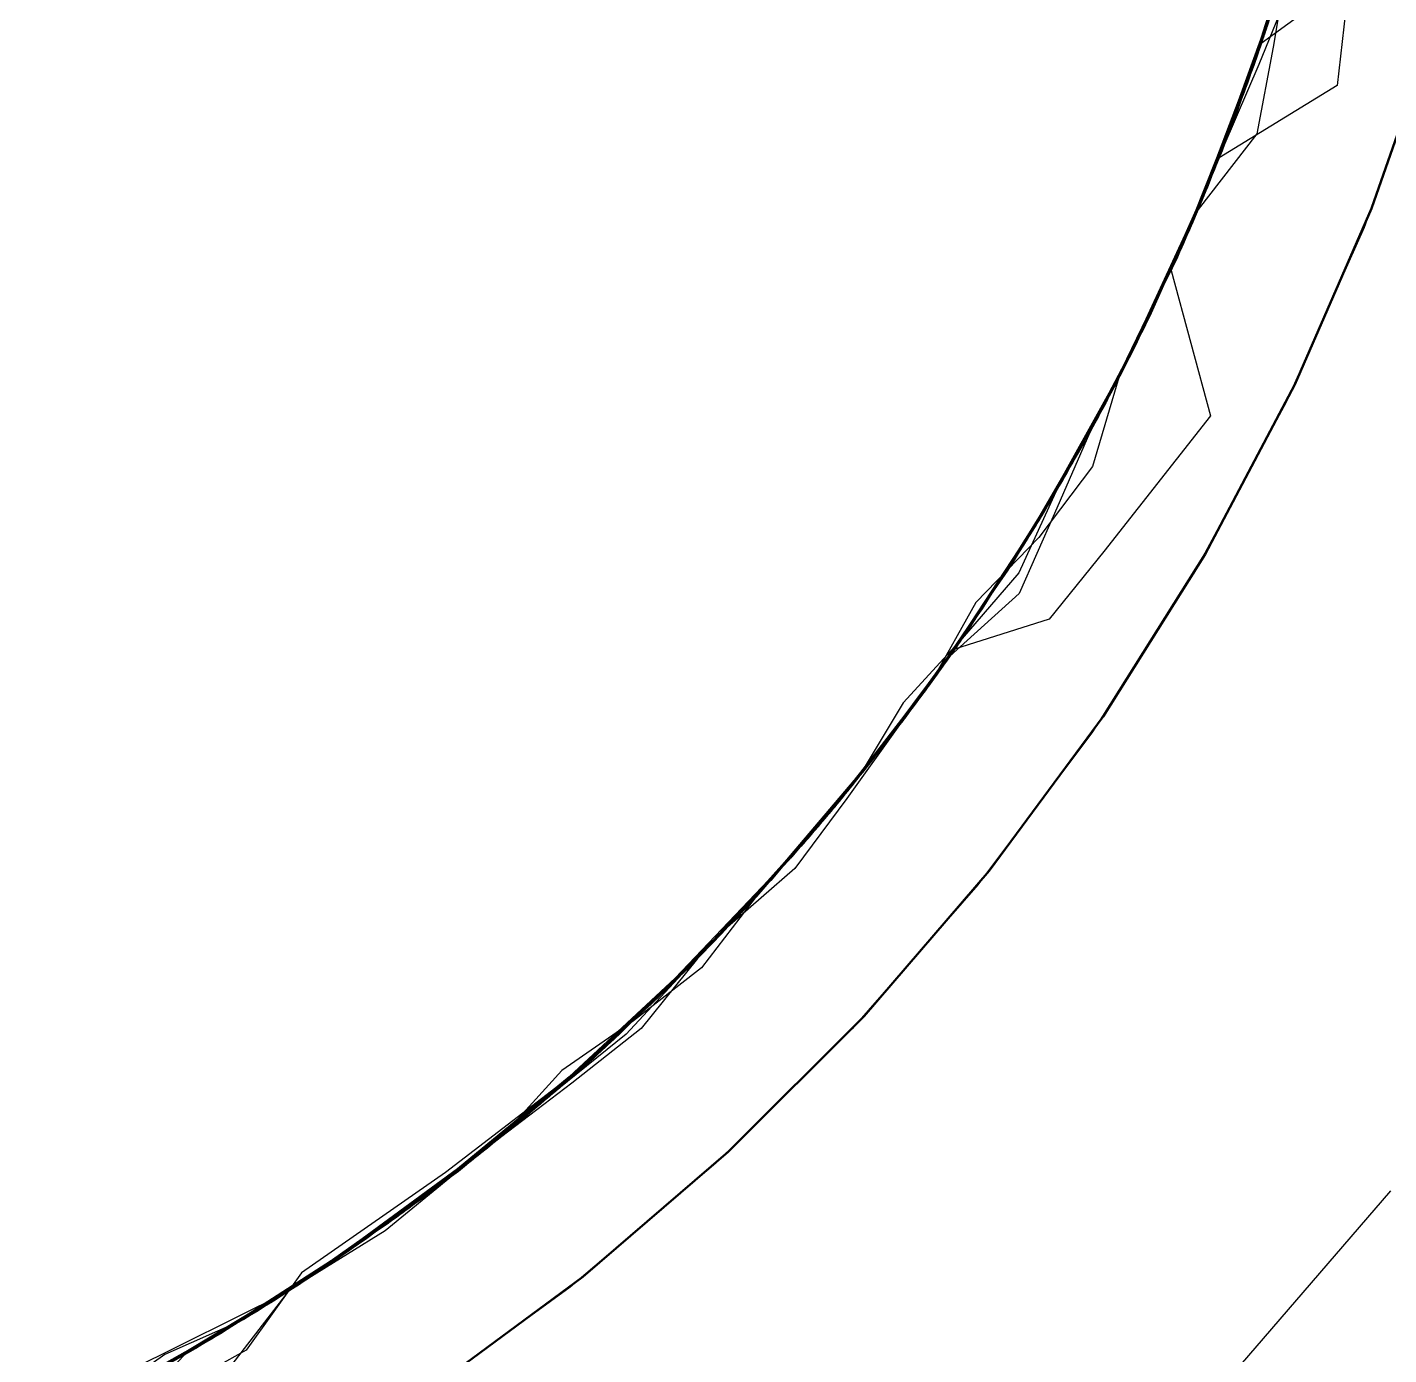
# Model space of a CAD drawing. Header units: millimetres. Extents: x 0 to 420, y 0 to 297.
# Drawn here: x 196.128 to 198.25, y 263.751 to 265.821 of the extents above; entities that cross this region are included whole.
import ezdxf

# ---------------------------------------------------------------- set-up
doc = ezdxf.new("R2010")
doc.units = ezdxf.units.MM
doc.linetypes.add('DASHED', pattern=[1.524, 1.27, -0.254])
doc.layers.add('HIDDEN', color=8, linetype='DASHED', lineweight=25)
doc.layers.add('VISIBLE', color=7, linetype='CONTINUOUS', lineweight=50)

msp = doc.modelspace()

# ---------------------------------------------------------------- linework, layer by layer
at = {"layer": 'HIDDEN'}
for points in [[(198.13076, 266.06713), (198.05229, 265.80346)], [(198.13079, 266.06196), (198.05252, 265.79917)], [(198.13084, 266.06196), (198.05262, 265.79929)], [(198.13101, 266.06281), (198.05312, 265.80089)], [(198.13089, 266.06235), (198.05314, 265.80094)], [(198.13136, 266.06472), (198.05338, 265.80214)], [(198.13153, 266.06482), (198.05347, 265.80196)], [(198.13218, 266.06736), (198.05456, 265.80517)], [(198.13215, 266.06703), (198.0546, 265.80516)], [(198.1322, 266.06738), (198.05476, 265.80572)], [(198.13211, 266.06713), (198.05482, 265.80593)], [(198.13256, 266.0688), (198.05492, 265.80621)], [(198.13322, 266.07174), (198.05553, 265.80826)], [(198.13366, 266.07315), (198.05645, 265.81078)], [(198.13359, 266.07388), (198.05696, 265.81239)], [(198.13447, 266.07635), (198.05765, 265.8144)], [(198.13525, 266.07992), (198.05821, 265.81636)], [(198.1348, 266.07869), (198.05875, 265.81775)], [(198.13546, 266.08022), (198.05901, 265.81844)], [(198.12515, 266.04103), (198.04538, 265.77826)], [(198.12533, 266.0411), (198.04553, 265.7786)], [(198.12544, 266.04153), (198.04572, 265.7792)], [(198.12549, 266.04172), (198.04598, 265.77999)], [(198.12559, 266.04213), (198.04612, 265.78029)], [(198.1259, 266.04327), (198.04636, 265.78103)], [(198.12699, 266.04742), (198.04789, 265.7855)], [(198.12727, 266.04887), (198.04803, 265.78601)], [(198.12737, 266.04884), (198.04805, 265.78601)], [(198.12749, 266.04892), (198.04819, 265.78617)], [(198.12737, 266.04887), (198.04819, 265.78638)], [(198.12749, 266.04875), (198.04826, 265.78626)], [(198.1281, 266.0529), (198.04873, 265.78821)], [(198.12821, 266.05181), (198.04926, 265.78953)], [(198.12838, 266.05257), (198.04966, 265.79056)], [(198.12863, 266.05437), (198.04999, 265.7921)], [(198.12908, 266.05541), (198.05034, 265.79269)], [(198.12902, 266.05622), (198.05053, 265.79382)], [(198.12906, 266.05531), (198.05069, 265.79372)], [(198.12964, 266.05754), (198.05087, 265.79435)], [(198.12956, 266.05721), (198.05087, 265.79422)], [(198.12921, 266.05589), (198.05095, 265.79447)], [(198.12994, 266.05871), (198.05155, 265.79627)], [(198.12997, 266.05967), (198.0516, 265.79695)], [(198.12019, 266.02202), (198.03867, 265.75901)], [(198.12109, 266.0252), (198.03977, 265.76202)], [(198.12226, 266.02963), (198.03978, 265.76201)], [(198.1211, 266.02637), (198.03979, 265.76274)], [(198.12104, 266.02493), (198.03979, 265.76185)], [(198.12149, 266.02665), (198.04014, 265.76318)], [(198.12161, 266.0272), (198.04027, 265.76352)], [(198.12236, 266.02996), (198.04145, 265.76685)], [(198.12221, 266.02938), (198.04169, 265.76753)], [(198.12268, 266.03114), (198.04192, 265.76823)], [(198.12271, 266.03139), (198.04204, 265.76862)], [(198.12383, 266.03528), (198.04329, 265.77211)], [(198.12336, 266.03367), (198.04338, 265.77241)], [(198.12412, 266.03656), (198.04378, 265.77361)], [(198.12429, 266.0371), (198.04394, 265.77402)], [(198.12508, 266.0398), (198.04491, 265.77665)], [(198.12458, 266.03826), (198.04508, 265.77733)], [(198.11374, 265.99835), (198.02996, 265.73442)], [(198.11379, 265.99854), (198.03013, 265.73489)], [(198.11406, 266.0046), (198.03109, 265.74142)], [(198.11509, 266.00336), (198.0322, 265.74047)], [(198.11811, 266.01476), (198.03437, 265.747)], [(198.11921, 266.01859), (198.03744, 265.75583)], [(198.20029, 266.00445), (198.17, 265.73069)], [(198.10865, 265.97996), (198.02303, 265.71507)], [(198.10964, 265.98344), (198.0249, 265.71994)], [(198.11019, 265.98597), (198.04472, 265.77656)], [(198.09287, 265.92565), (198.06981, 265.79025)], [(198.08308, 265.89362), (197.99036, 265.62891)], [(198.0837, 265.89565), (197.99115, 265.63091)], [(198.18554, 265.89431), (198.05151, 265.79614)], [(198.07905, 265.88072), (197.98963, 265.62743)], [(198.07637, 265.87212), (198.01318, 265.68847)], [(198.09958, 265.89097), (198.04748, 265.76339)], [(198.07053, 265.85349), (197.97882, 265.59956)], [(198.06254, 265.82937), (197.96865, 265.57487)], [(198.06362, 265.83278), (197.96868, 265.5751)], [(198.06552, 265.83829), (197.97201, 265.58308)], [(198.06584, 265.84562), (197.97316, 265.58968)], [(198.05553, 265.80826), (197.95876, 265.5511)], [(198.05645, 265.81078), (197.9603, 265.55471)], [(198.05696, 265.81239), (197.96149, 265.55767)], [(198.05765, 265.8144), (197.96197, 265.55871)], [(198.05821, 265.81636), (197.96213, 265.55921)], [(198.05971, 265.82193), (197.9632, 265.56258)], [(198.05901, 265.81844), (197.96374, 265.56297)], [(198.05875, 265.81775), (197.96399, 265.56362)], [(198.06029, 265.82232), (197.96533, 265.56682)], [(198.06022, 265.82305), (197.96549, 265.56765)], [(198.06088, 265.82412), (197.96637, 265.56934)], [(198.06114, 265.8249), (197.96666, 265.57003)], [(198.06163, 265.82641), (197.96748, 265.57203)], [(198.04805, 265.78601), (197.94933, 265.52881)], [(198.04803, 265.78601), (197.94982, 265.52989)], [(198.04819, 265.78617), (197.94984, 265.5299)], [(198.04789, 265.7855), (197.95, 265.53029)], [(198.04819, 265.78638), (197.95001, 265.53031)], [(198.04826, 265.78626), (197.95001, 265.53017)], [(198.04873, 265.78821), (197.9502, 265.5305)], [(198.04926, 265.78953), (197.95134, 265.53365)], [(198.04966, 265.79056), (197.95201, 265.53497)], [(198.05087, 265.79435), (197.95233, 265.53592)], [(198.04999, 265.7921), (197.95242, 265.53615)], [(198.05034, 265.79269), (197.95259, 265.5364)], [(198.05053, 265.79382), (197.95319, 265.53799)], [(198.05087, 265.79422), (197.9532, 265.53783)], [(198.05069, 265.79372), (197.95351, 265.53856)], [(198.05095, 265.79447), (197.95397, 265.53966)], [(198.05155, 265.79627), (197.95421, 265.54022)], [(198.0516, 265.79695), (197.95433, 265.54071)], [(198.05151, 265.79614), (197.95436, 265.54057)], [(198.05229, 265.80346), (197.95491, 265.54611)], [(198.05252, 265.79917), (197.9553, 265.54286)], [(198.05262, 265.79929), (197.95547, 265.54316)], [(198.05312, 265.80089), (197.95628, 265.54513)], [(198.05347, 265.80196), (197.95644, 265.54558)], [(198.05338, 265.80214), (197.9565, 265.54598)], [(198.05314, 265.80094), (197.95661, 265.54592)], [(198.05456, 265.80517), (197.95814, 265.54955)], [(198.0546, 265.80516), (197.95818, 265.54962)], [(198.05492, 265.80621), (197.95837, 265.55011)], [(198.05476, 265.80572), (197.95847, 265.55035)], [(198.05482, 265.80593), (197.95855, 265.55057)], [(198.06981, 265.79025), (198.04479, 265.65521)], [(198.31264, 265.79014), (198.21189, 265.50939)], [(198.04145, 265.76685), (197.94149, 265.51048)], [(198.04192, 265.76823), (197.94214, 265.512)], [(198.04169, 265.76753), (197.94223, 265.51218)], [(198.04204, 265.76862), (197.94231, 265.51241)], [(198.04329, 265.77211), (197.94372, 265.51566)], [(198.04394, 265.77402), (197.94454, 265.51755)], [(198.04338, 265.77241), (197.94458, 265.51764)], [(198.04378, 265.77361), (197.94464, 265.51779)], [(198.04491, 265.77665), (197.94572, 265.52023)], [(198.04538, 265.77826), (197.94655, 265.52223)], [(198.04553, 265.7786), (197.94671, 265.52259)], [(198.04508, 265.77733), (197.9468, 265.52281)], [(198.04572, 265.7792), (197.94722, 265.52379)], [(198.04612, 265.78029), (197.94753, 265.52437)], [(198.04598, 265.77999), (197.94758, 265.52466)], [(198.04636, 265.78103), (197.94786, 265.52528)], [(198.04472, 265.77656), (197.96715, 265.57136)], [(198.03437, 265.747), (197.93082, 265.48614)], [(198.03744, 265.75583), (197.93669, 265.49986)], [(198.03978, 265.76201), (197.93765, 265.50152)], [(198.03867, 265.75901), (197.93808, 265.50266)], [(198.03977, 265.76202), (197.93933, 265.50549)], [(198.03979, 265.76185), (197.93939, 265.50531)], [(198.03979, 265.76274), (197.93944, 265.50594)], [(198.04014, 265.76318), (197.93959, 265.5063)], [(198.04027, 265.76352), (197.93977, 265.50655)], [(198.04748, 265.76339), (197.99332, 265.63646)], [(198.02996, 265.73442), (197.92704, 265.4776)], [(198.03013, 265.73489), (197.92747, 265.47857)], [(198.03109, 265.74142), (197.92923, 265.48516)], [(198.0322, 265.74047), (197.93009, 265.48411)], [(198.17, 265.73069), (197.98611, 265.618)], [(198.02303, 265.71507), (197.91787, 265.45702)], [(198.0249, 265.71994), (197.92077, 265.46309)], [(198.01318, 265.68847), (197.94056, 265.50832)], [(198.04479, 265.65521), (197.95298, 265.53708)], [(197.99036, 265.62891), (197.87812, 265.37187)], [(197.99115, 265.63091), (197.87906, 265.37382)], [(197.98963, 265.62743), (197.88224, 265.38109)], [(197.98611, 265.618), (197.9327, 265.49024)], [(197.99332, 265.63646), (197.9408, 265.50891)], [(197.97882, 265.59956), (197.86908, 265.35294)], [(197.96868, 265.5751), (197.85518, 265.32511)], [(197.96865, 265.57487), (197.85662, 265.32804)], [(197.97201, 265.58308), (197.86034, 265.33548)], [(197.97316, 265.58968), (197.86248, 265.34155)], [(197.9603, 265.55471), (197.84575, 265.30634)], [(197.96213, 265.55921), (197.84758, 265.30994)], [(197.96149, 265.55767), (197.8476, 265.31036)], [(197.96197, 265.55871), (197.84796, 265.31071)], [(197.9632, 265.56258), (197.84797, 265.31118)], [(197.96374, 265.56297), (197.8502, 265.31516)], [(197.96399, 265.56362), (197.85097, 265.31681)], [(197.96549, 265.56765), (197.85253, 265.31991)], [(197.96637, 265.56934), (197.85365, 265.32204)], [(197.96666, 265.57003), (197.854, 265.32274)], [(197.96748, 265.57203), (197.85519, 265.32512)], [(197.96715, 265.57136), (197.87772, 265.37107)], [(197.96533, 265.56682), (197.91098, 265.44187)], [(197.9502, 265.5305), (197.83312, 265.28114)], [(197.95233, 265.53592), (197.83455, 265.2845)], [(197.95134, 265.53365), (197.83496, 265.28553)], [(197.95201, 265.53497), (197.83597, 265.28714)], [(197.95259, 265.5364), (197.83635, 265.28788)], [(197.95242, 265.53615), (197.83639, 265.28798)], [(197.95298, 265.53708), (197.83651, 265.28801)], [(197.9532, 265.53783), (197.83711, 265.28939)], [(197.95319, 265.53799), (197.83756, 265.29025)], [(197.95351, 265.53856), (197.83806, 265.29123)], [(197.95421, 265.54022), (197.8384, 265.2919)], [(197.95433, 265.54071), (197.83868, 265.29246)], [(197.95397, 265.53966), (197.83879, 265.29266)], [(197.95436, 265.54057), (197.83883, 265.29275)], [(197.95491, 265.54611), (197.83918, 265.29658)], [(197.9553, 265.54286), (197.83972, 265.29452)], [(197.95547, 265.54316), (197.83992, 265.29488)], [(197.95644, 265.54558), (197.84097, 265.29699)], [(197.95628, 265.54513), (197.84097, 265.29693)], [(197.9565, 265.54598), (197.8413, 265.29769)], [(197.95661, 265.54592), (197.84187, 265.29869)], [(197.95818, 265.54962), (197.84341, 265.30173)], [(197.95876, 265.5511), (197.84344, 265.30177)], [(197.95837, 265.55011), (197.84344, 265.30182)], [(197.95814, 265.54955), (197.84345, 265.3018)], [(197.95855, 265.55057), (197.84364, 265.30223)], [(197.95847, 265.55035), (197.84375, 265.3024)], [(197.94149, 265.51048), (197.82279, 265.26172)], [(197.94214, 265.512), (197.82395, 265.26395)], [(197.94231, 265.51241), (197.82403, 265.26407)], [(197.94223, 265.51218), (197.82437, 265.26475)], [(197.94372, 265.51566), (197.82565, 265.26726)], [(197.94454, 265.51755), (197.82662, 265.26902)], [(197.94464, 265.51779), (197.82731, 265.27041)], [(197.94458, 265.51764), (197.82747, 265.27071)], [(197.94572, 265.52023), (197.82805, 265.27186)], [(197.94655, 265.52223), (197.82884, 265.27339)], [(197.94671, 265.52259), (197.82941, 265.27442)], [(197.94722, 265.52379), (197.82964, 265.27508)], [(197.94753, 265.52437), (197.8302, 265.27576)], [(197.9468, 265.52281), (197.83027, 265.2761)], [(197.94758, 265.52466), (197.83082, 265.27717)], [(197.94786, 265.52528), (197.83092, 265.27736)], [(197.94933, 265.52881), (197.83172, 265.27901)], [(197.94982, 265.52989), (197.83287, 265.28117)], [(197.94984, 265.5299), (197.83295, 265.28145)], [(197.95001, 265.53017), (197.83326, 265.28183)], [(197.95001, 265.53031), (197.83333, 265.28201)], [(197.95, 265.53029), (197.83378, 265.2829)], [(198.21189, 265.50939), (198.09049, 265.23693)], [(197.9327, 265.49024), (197.81182, 265.24092)], [(197.93765, 265.50152), (197.81655, 265.24973)], [(197.93669, 265.49986), (197.81749, 265.25197)], [(197.93808, 265.50266), (197.81894, 265.25433)], [(197.93933, 265.50549), (197.8203, 265.25697)], [(197.93939, 265.50531), (197.8203, 265.25667)], [(197.93959, 265.5063), (197.82043, 265.25745)], [(197.93944, 265.50594), (197.8206, 265.25754)], [(197.93977, 265.50655), (197.82065, 265.25764)], [(197.9408, 265.50891), (197.82192, 265.2601)], [(197.94056, 265.50832), (197.85872, 265.33219)], [(197.92704, 265.4776), (197.80577, 265.22962)], [(197.92747, 265.47857), (197.80643, 265.23086)], [(197.93082, 265.48614), (197.80816, 265.23395)], [(197.92923, 265.48516), (197.80905, 265.23726)], [(197.93009, 265.48411), (197.80922, 265.23566)], [(197.91787, 265.45702), (197.79379, 265.20741)], [(197.92077, 265.46309), (197.79774, 265.21429)], [(197.91098, 265.44187), (197.97248, 265.21551)], [(197.87812, 265.37187), (197.74699, 265.12394)], [(197.87906, 265.37382), (197.74807, 265.12582)], [(197.88224, 265.38109), (197.75752, 265.14303)], [(197.87772, 265.37107), (197.77674, 265.17636)], [(197.86248, 265.34155), (197.73444, 265.1028)], [(197.86908, 265.35294), (197.74186, 265.1149)], [(197.85253, 265.31991), (197.72194, 265.08113)], [(197.85365, 265.32204), (197.72331, 265.08354)], [(197.854, 265.32274), (197.72375, 265.0843)], [(197.85518, 265.32511), (197.72381, 265.08429)], [(197.85519, 265.32512), (197.72531, 265.08692)], [(197.85662, 265.32804), (197.72712, 265.09004)], [(197.86034, 265.33548), (197.73116, 265.0968)], [(197.85872, 265.33219), (197.76787, 265.16054)], [(197.84097, 265.29699), (197.70764, 265.05747)], [(197.8413, 265.29769), (197.70843, 265.05874)], [(197.84187, 265.29869), (197.7096, 265.06067)], [(197.84344, 265.30177), (197.71024, 265.06165)], [(197.84341, 265.30173), (197.71057, 265.06232)], [(197.84364, 265.30223), (197.71072, 265.06258)], [(197.84344, 265.30182), (197.71074, 265.0626)], [(197.84375, 265.3024), (197.71084, 265.06276)], [(197.84345, 265.3018), (197.71097, 265.06294)], [(197.84575, 265.30634), (197.71345, 265.06707)], [(197.84797, 265.31118), (197.71474, 265.0693)], [(197.8476, 265.31036), (197.716, 265.07184)], [(197.84796, 265.31071), (197.71626, 265.07173)], [(197.8502, 265.31516), (197.71897, 265.07627)], [(197.85097, 265.31681), (197.72034, 265.07869)], [(197.84758, 265.30994), (197.78359, 265.1887)], [(197.8302, 265.27576), (197.6946, 265.03583)], [(197.83172, 265.27901), (197.69592, 265.03827)], [(197.83027, 265.2761), (197.6961, 265.03851)], [(197.83092, 265.27736), (197.69615, 265.03859)], [(197.83082, 265.27717), (197.69632, 265.03884)], [(197.83287, 265.28117), (197.69769, 265.04117)], [(197.83295, 265.28145), (197.69817, 265.04217)], [(197.83312, 265.28114), (197.69817, 265.04141)], [(197.83455, 265.2845), (197.69824, 265.04204)], [(197.83326, 265.28183), (197.69862, 265.04262)], [(197.83333, 265.28201), (197.69876, 265.04283)], [(197.83378, 265.2829), (197.69987, 265.04465)], [(197.83496, 265.28553), (197.70078, 265.0465)], [(197.83597, 265.28714), (197.70214, 265.0484)], [(197.83639, 265.28798), (197.7022, 265.0485)], [(197.83635, 265.28788), (197.7022, 265.04847)], [(197.83651, 265.28801), (197.70227, 265.04846)], [(197.83711, 265.28939), (197.70324, 265.0502)], [(197.83756, 265.29025), (197.70343, 265.05084)], [(197.8384, 265.2919), (197.70474, 265.05263)], [(197.83806, 265.29123), (197.70503, 265.05313)], [(197.83868, 265.29246), (197.70512, 265.05328)], [(197.83883, 265.29275), (197.70553, 265.05395)], [(197.83918, 265.29658), (197.70574, 265.05629)], [(197.83879, 265.29266), (197.70598, 265.05469)], [(197.83972, 265.29452), (197.70655, 265.05565)], [(197.83992, 265.29488), (197.70658, 265.05573)], [(197.84097, 265.29693), (197.70782, 265.05773)], [(197.8203, 265.25667), (197.6831, 265.01725)], [(197.8203, 265.25697), (197.68331, 265.01782)], [(197.82043, 265.25745), (197.68335, 265.01808)], [(197.82065, 265.25764), (197.68351, 265.01813)], [(197.82192, 265.2601), (197.68524, 265.02096)], [(197.82279, 265.26172), (197.68587, 265.02194)], [(197.82403, 265.26407), (197.68777, 265.02492)], [(197.82395, 265.26395), (197.68812, 265.02556)], [(197.82437, 265.26475), (197.68877, 265.02661)], [(197.82565, 265.26726), (197.68973, 265.02819)], [(197.82662, 265.26902), (197.69076, 265.02973)], [(197.82731, 265.27041), (197.69158, 265.03124)], [(197.82805, 265.27186), (197.69256, 265.03281)], [(197.82747, 265.27071), (197.69266, 265.03292)], [(197.82884, 265.27339), (197.6929, 265.03335)], [(197.82941, 265.27442), (197.69422, 265.03544)], [(197.8206, 265.25754), (197.69775, 265.04183)], [(197.82964, 265.27508), (197.78817, 265.13627)], [(197.80816, 265.23395), (197.66718, 264.992)], [(197.80922, 265.23566), (197.67014, 264.99645)], [(197.80905, 265.23726), (197.67117, 264.99906)], [(197.81182, 265.24092), (197.67276, 265.00105)], [(197.81655, 265.24973), (197.67726, 265.00806)], [(197.81749, 265.25197), (197.68044, 265.01343)], [(197.81894, 265.25433), (197.68183, 265.01531)], [(198.09049, 265.23693), (197.94913, 264.97428)], [(197.79774, 265.21429), (197.65636, 264.97491)], [(197.80577, 265.22962), (197.66724, 264.99224)], [(197.80643, 265.23086), (197.6677, 264.99298)], [(197.97248, 265.21551), (197.80596, 265.00389)], [(197.79379, 265.20741), (197.65162, 264.96789)], [(197.77674, 265.17636), (197.66454, 264.98789)], [(197.78359, 265.1887), (197.72896, 265.06307)], [(197.76787, 265.16054), (197.66827, 264.99386)], [(197.75752, 265.14303), (197.61618, 264.91453)], [(197.78817, 265.13627), (197.70462, 265.02596)], [(197.74699, 265.12394), (197.59768, 264.8865)], [(197.74186, 265.1149), (197.59781, 264.88665)], [(197.74807, 265.12582), (197.59892, 264.88831)], [(197.72531, 265.08692), (197.57852, 264.85868)], [(197.72712, 265.09004), (197.58087, 264.86212)], [(197.73444, 265.1028), (197.58979, 264.87498)], [(197.73116, 265.0968), (197.67339, 264.97088)], [(197.71345, 265.06707), (197.56422, 264.83828)], [(197.71474, 265.0693), (197.56437, 264.83831)], [(197.716, 265.07184), (197.56749, 264.84347)], [(197.71626, 265.07173), (197.56758, 264.84303)], [(197.71897, 265.07627), (197.57074, 264.84754)], [(197.72034, 265.07869), (197.57282, 264.85059)], [(197.72194, 265.08113), (197.57439, 264.85254)], [(197.72381, 265.08429), (197.57534, 264.85397)], [(197.72331, 265.08354), (197.57604, 264.85512)], [(197.72375, 265.0843), (197.57659, 264.85592)], [(197.69862, 265.04262), (197.54685, 264.81385)], [(197.69876, 265.04283), (197.54701, 264.81407)], [(197.69987, 265.04465), (197.54896, 264.8168)], [(197.70078, 265.0465), (197.54954, 264.81788)], [(197.7022, 265.0485), (197.54988, 264.81812)], [(197.7022, 265.04847), (197.55086, 264.81944)], [(197.70343, 265.05084), (197.5509, 264.82036)], [(197.70227, 265.04846), (197.55103, 264.81964)], [(197.70214, 265.0484), (197.55126, 264.82004)], [(197.70324, 265.0502), (197.5523, 264.82149)], [(197.70474, 265.05263), (197.55389, 264.82368)], [(197.70512, 265.05328), (197.55392, 264.82376)], [(197.70503, 265.05313), (197.55513, 264.82544)], [(197.70553, 265.05395), (197.55515, 264.82546)], [(197.70574, 265.05629), (197.55529, 264.8266)], [(197.70658, 265.05573), (197.55616, 264.82693)], [(197.70598, 265.05469), (197.55621, 264.82696)], [(197.70655, 265.05565), (197.55672, 264.82768)], [(197.70764, 265.05747), (197.55714, 264.82828)], [(197.70782, 265.05773), (197.55757, 264.82886)], [(197.70843, 265.05874), (197.55831, 264.82997)], [(197.71024, 265.06165), (197.55989, 264.83205)], [(197.71057, 265.06232), (197.56015, 264.8326)], [(197.71084, 265.06276), (197.56049, 264.83304)], [(197.7096, 265.06067), (197.5605, 264.83301)], [(197.71072, 265.06258), (197.56058, 264.83314)], [(197.71074, 265.0626), (197.56096, 264.83369)], [(197.71097, 265.06294), (197.56143, 264.83431)], [(197.72896, 265.06307), (197.674, 264.93846)], [(197.68587, 265.02194), (197.53152, 264.79265)], [(197.68777, 265.02492), (197.53419, 264.79624)], [(197.68812, 265.02556), (197.53497, 264.79745)], [(197.68877, 265.02661), (197.53617, 264.79905)], [(197.68973, 265.02819), (197.53665, 264.79969)], [(197.69076, 265.02973), (197.53765, 264.80095)], [(197.69158, 265.03124), (197.53816, 264.8019)], [(197.6929, 265.03335), (197.53953, 264.80373)], [(197.69256, 265.03281), (197.53995, 264.80432)], [(197.69266, 265.03292), (197.54083, 264.80549)], [(197.6946, 265.03583), (197.54131, 264.80597)], [(197.69422, 265.03544), (197.5419, 264.80697)], [(197.69592, 265.03827), (197.54272, 264.80814)], [(197.69824, 265.04204), (197.54425, 264.81023)], [(197.69615, 265.03859), (197.54425, 264.81023)], [(197.69632, 265.03884), (197.54478, 264.81095)], [(197.6961, 265.03851), (197.54502, 264.81131)], [(197.69769, 265.04117), (197.5451, 264.81147)], [(197.69817, 265.04141), (197.54613, 264.8125)], [(197.69817, 265.04217), (197.54624, 264.81335)], [(197.69775, 265.04183), (197.57435, 264.85444)], [(197.70462, 265.02596), (197.60629, 264.92429)], [(197.67276, 265.00105), (197.51634, 264.77207)], [(197.67726, 265.00806), (197.52068, 264.77781)], [(197.68044, 265.01343), (197.52621, 264.78545)], [(197.68183, 265.01531), (197.52744, 264.78689)], [(197.6831, 265.01725), (197.52846, 264.78837)], [(197.68351, 265.01813), (197.52909, 264.78929)], [(197.68331, 265.01782), (197.52912, 264.78935)], [(197.68335, 265.01808), (197.52926, 264.78965)], [(197.68524, 265.02096), (197.53175, 264.79297)], [(197.80596, 265.00389), (197.72095, 264.89843)], [(197.66718, 264.992), (197.50883, 264.76167)], [(197.66724, 264.99224), (197.51148, 264.76547)], [(197.6677, 264.99298), (197.51202, 264.76612)], [(197.67014, 264.99645), (197.5135, 264.76782)], [(197.67117, 264.99906), (197.51631, 264.77183)], [(197.66454, 264.98789), (197.54148, 264.80629)], [(197.66827, 264.99386), (197.56019, 264.83256)], [(197.65162, 264.96789), (197.49249, 264.74009)], [(197.65636, 264.97491), (197.49734, 264.74633)], [(197.67339, 264.97088), (197.58517, 264.86827)], [(197.94913, 264.97428), (197.78858, 264.72289)], [(197.674, 264.93846), (197.56589, 264.84053)], [(197.60629, 264.92429), (197.53869, 264.80297)], [(197.61618, 264.91453), (197.45898, 264.69681)], [(197.72095, 264.89843), (197.5735, 264.8515)], [(197.58979, 264.87498), (197.429, 264.65845)], [(197.59768, 264.8865), (197.43105, 264.66089)], [(197.59892, 264.88831), (197.43243, 264.66261)], [(197.59781, 264.88665), (197.4377, 264.66934)], [(197.5735, 264.8515), (197.40953, 264.63418)], [(197.57439, 264.85254), (197.41063, 264.63532)], [(197.57534, 264.85397), (197.41065, 264.6354)], [(197.57604, 264.85512), (197.41268, 264.63804)], [(197.57659, 264.85592), (197.41326, 264.63876)], [(197.57852, 264.85868), (197.41554, 264.64158)], [(197.58087, 264.86212), (197.41867, 264.64546)], [(197.57435, 264.85444), (197.43948, 264.67431)], [(197.58517, 264.86827), (197.4932, 264.76798)], [(197.56015, 264.8326), (197.39307, 264.61414)], [(197.55989, 264.83205), (197.39323, 264.61419)], [(197.56049, 264.83304), (197.3936, 264.61475)], [(197.56058, 264.83314), (197.39407, 264.61528)], [(197.56096, 264.83369), (197.39487, 264.61627)], [(197.5605, 264.83301), (197.39529, 264.61676)], [(197.56143, 264.83431), (197.39565, 264.61719)], [(197.56437, 264.83831), (197.39779, 264.61947)], [(197.56422, 264.83828), (197.39903, 264.62131)], [(197.56758, 264.84303), (197.40271, 264.6258)], [(197.56749, 264.84347), (197.40289, 264.6265)], [(197.57074, 264.84754), (197.40627, 264.63016)], [(197.57282, 264.85059), (197.40921, 264.63376)], [(197.56019, 264.83256), (197.44392, 264.6771)], [(197.56589, 264.84053), (197.48509, 264.73015)], [(197.54425, 264.81023), (197.37355, 264.59055)], [(197.54425, 264.81023), (197.37552, 264.59329)], [(197.5451, 264.81147), (197.37597, 264.5935)], [(197.54478, 264.81095), (197.37702, 264.59472)], [(197.54502, 264.81131), (197.37784, 264.59572)], [(197.54613, 264.8125), (197.37786, 264.59554)], [(197.54624, 264.81335), (197.37804, 264.59625)], [(197.54685, 264.81385), (197.37865, 264.59672)], [(197.54701, 264.81407), (197.37892, 264.59702)], [(197.54988, 264.81812), (197.38036, 264.59877)], [(197.5509, 264.82036), (197.38114, 264.6008)], [(197.54896, 264.8168), (197.38186, 264.60053)], [(197.54954, 264.81788), (197.38211, 264.60096)], [(197.55086, 264.81944), (197.38312, 264.60205)], [(197.55103, 264.81964), (197.38363, 264.60269)], [(197.55126, 264.82004), (197.38416, 264.6033)], [(197.5523, 264.82149), (197.3851, 264.60444)], [(197.55392, 264.82376), (197.38599, 264.60551)], [(197.55389, 264.82368), (197.38664, 264.60629)], [(197.55515, 264.82546), (197.38846, 264.60849)], [(197.55529, 264.8266), (197.38862, 264.60873)], [(197.55513, 264.82544), (197.38881, 264.60892)], [(197.55616, 264.82693), (197.38942, 264.60967)], [(197.55714, 264.82828), (197.39022, 264.61061)], [(197.55621, 264.82696), (197.39027, 264.61067)], [(197.55672, 264.82768), (197.39084, 264.61137)], [(197.55757, 264.82886), (197.39103, 264.61159)], [(197.55831, 264.82997), (197.39123, 264.61197)], [(197.52846, 264.78837), (197.35717, 264.57128)], [(197.52909, 264.78929), (197.35818, 264.57236)], [(197.52912, 264.78935), (197.35856, 264.57282)], [(197.52926, 264.78965), (197.35921, 264.57361)], [(197.53152, 264.79265), (197.36062, 264.57525)], [(197.53175, 264.79297), (197.36238, 264.57735)], [(197.53419, 264.79624), (197.36407, 264.57926)], [(197.53497, 264.79745), (197.36451, 264.58001)], [(197.53665, 264.79969), (197.36719, 264.58297)], [(197.53869, 264.80297), (197.36723, 264.58344)], [(197.53617, 264.79905), (197.36741, 264.58328)], [(197.53816, 264.8019), (197.36798, 264.58405)], [(197.53765, 264.80095), (197.36804, 264.58389)], [(197.53953, 264.80373), (197.36966, 264.58597)], [(197.53995, 264.80432), (197.37102, 264.58758)], [(197.54131, 264.80597), (197.37106, 264.58753)], [(197.54083, 264.80549), (197.37237, 264.5892)], [(197.54272, 264.80814), (197.37304, 264.58997)], [(197.5419, 264.80697), (197.37328, 264.59028)], [(197.54148, 264.80629), (197.40798, 264.63217)], [(197.5135, 264.76782), (197.34006, 264.55104)], [(197.51634, 264.77207), (197.34356, 264.5554)], [(197.51631, 264.77183), (197.34527, 264.55677)], [(197.52068, 264.77781), (197.34777, 264.56018)], [(197.52621, 264.78545), (197.35555, 264.56923)], [(197.52744, 264.78689), (197.35652, 264.57029)], [(197.4932, 264.76798), (197.42315, 264.65102)], [(197.49734, 264.74633), (197.3215, 264.52988)], [(197.50883, 264.76167), (197.33413, 264.54423)], [(197.51148, 264.76547), (197.33763, 264.54862)], [(197.51202, 264.76612), (197.34021, 264.55138)], [(197.49249, 264.74009), (197.31782, 264.52568)], [(197.48509, 264.73015), (197.40562, 264.61882)], [(197.78858, 264.72289), (197.60976, 264.48416)], [(197.45898, 264.69681), (197.28672, 264.49096)], [(197.43105, 264.66089), (197.24803, 264.44836)], [(197.43243, 264.66261), (197.24954, 264.44999)], [(197.4377, 264.66934), (197.26236, 264.46409)], [(197.43948, 264.67431), (197.29381, 264.50221)], [(197.44392, 264.6771), (197.31977, 264.52788)], [(197.41554, 264.64158), (197.23722, 264.43676)], [(197.41867, 264.64546), (197.24136, 264.44117)], [(197.42315, 264.65102), (197.24589, 264.44606)], [(197.429, 264.65845), (197.25278, 264.45379)], [(197.39779, 264.61947), (197.21599, 264.4139)], [(197.39903, 264.62131), (197.21845, 264.41688)], [(197.40271, 264.6258), (197.22253, 264.42117)], [(197.40289, 264.6265), (197.22311, 264.42211)], [(197.40627, 264.63016), (197.2264, 264.42524)], [(197.40953, 264.63418), (197.23021, 264.42931)], [(197.40921, 264.63376), (197.23037, 264.42938)], [(197.41065, 264.6354), (197.23068, 264.4297)], [(197.41063, 264.63532), (197.23152, 264.43057)], [(197.41268, 264.63804), (197.23397, 264.43331)], [(197.41326, 264.63876), (197.23458, 264.43395)], [(197.40798, 264.63217), (197.26448, 264.46612)], [(197.40562, 264.61882), (197.32441, 264.50938)], [(197.38036, 264.59877), (197.19474, 264.39215)], [(197.37865, 264.59672), (197.19486, 264.39234)], [(197.38114, 264.6008), (197.19533, 264.3939)], [(197.37892, 264.59702), (197.19547, 264.39291)], [(197.38211, 264.60096), (197.19944, 264.39702)], [(197.38186, 264.60053), (197.19944, 264.39701)], [(197.38312, 264.60205), (197.19992, 264.39751)], [(197.38363, 264.60269), (197.20099, 264.39868)], [(197.38416, 264.6033), (197.20155, 264.39921)], [(197.38599, 264.60551), (197.20233, 264.40001)], [(197.3851, 264.60444), (197.2025, 264.40019)], [(197.38664, 264.60629), (197.2039, 264.40164)], [(197.38846, 264.60849), (197.20636, 264.40421)], [(197.38862, 264.60873), (197.20657, 264.40386)], [(197.38881, 264.60892), (197.20701, 264.40489)], [(197.38942, 264.60967), (197.20722, 264.4051)], [(197.39022, 264.61061), (197.20774, 264.40561)], [(197.39123, 264.61197), (197.20826, 264.40634)], [(197.39027, 264.61067), (197.20903, 264.40699)], [(197.39103, 264.61159), (197.2091, 264.40706)], [(197.39084, 264.61137), (197.20971, 264.4077)], [(197.39307, 264.61414), (197.21031, 264.40837)], [(197.3936, 264.61475), (197.21114, 264.40922)], [(197.39323, 264.61419), (197.21117, 264.4092)], [(197.39407, 264.61528), (197.21214, 264.41022)], [(197.39487, 264.61627), (197.21332, 264.41148)], [(197.39565, 264.61719), (197.21454, 264.41276)], [(197.39529, 264.61676), (197.21482, 264.41305)], [(197.36238, 264.57735), (197.17663, 264.37366)], [(197.36451, 264.58001), (197.17787, 264.37501)], [(197.36407, 264.57926), (197.17828, 264.37519)], [(197.36723, 264.58344), (197.1799, 264.37712)], [(197.36798, 264.58405), (197.18211, 264.37918)], [(197.36719, 264.58297), (197.18222, 264.37917)], [(197.36804, 264.58389), (197.18279, 264.37974)], [(197.36741, 264.58328), (197.18339, 264.38046)], [(197.36966, 264.58597), (197.18428, 264.38137)], [(197.37106, 264.58753), (197.18471, 264.38185)], [(197.37102, 264.58758), (197.18662, 264.38374)], [(197.37355, 264.59055), (197.18719, 264.38432)], [(197.37304, 264.58997), (197.18787, 264.38502)], [(197.37237, 264.5892), (197.18818, 264.38541)], [(197.37328, 264.59028), (197.18936, 264.38661)], [(197.37552, 264.59329), (197.19067, 264.38886)], [(197.37597, 264.5935), (197.19128, 264.38857)], [(197.37702, 264.59472), (197.19391, 264.39129)], [(197.37786, 264.59554), (197.19427, 264.39161)], [(197.37804, 264.59625), (197.19452, 264.3921)], [(197.37784, 264.59572), (197.19548, 264.39291)], [(197.34527, 264.55677), (197.15891, 264.35498)], [(197.34777, 264.56018), (197.15954, 264.35629)], [(197.35555, 264.56923), (197.16928, 264.36593)], [(197.35652, 264.57029), (197.16994, 264.3667)], [(197.35717, 264.57128), (197.17015, 264.36723)], [(197.35818, 264.57236), (197.17171, 264.36855)], [(197.35856, 264.57282), (197.17263, 264.36949)], [(197.35921, 264.57361), (197.17408, 264.37098)], [(197.36062, 264.57525), (197.17415, 264.37103)], [(197.34356, 264.5554), (197.2514, 264.4521)], [(197.33413, 264.54423), (197.14415, 264.34081)], [(197.33763, 264.54862), (197.14705, 264.34401)], [(197.34006, 264.55104), (197.15071, 264.3474)], [(197.34021, 264.55138), (197.15313, 264.34984)], [(197.31782, 264.52568), (197.12944, 264.32632)], [(197.3215, 264.52988), (197.12982, 264.32686)], [(197.31977, 264.52788), (197.18808, 264.38529)], [(197.28672, 264.49096), (197.10029, 264.29805)], [(197.29381, 264.50221), (197.13799, 264.33887)], [(197.32441, 264.50938), (197.21957, 264.41801)], [(197.60976, 264.48416), (197.41363, 264.25942)], [(197.24803, 264.44836), (197.04963, 264.2501)], [(197.24954, 264.44999), (197.05127, 264.25163)], [(197.25278, 264.45379), (197.06217, 264.26219)], [(197.26448, 264.46612), (197.11145, 264.3087)], [(197.2514, 264.4521), (197.15562, 264.3524)], [(197.26236, 264.46409), (197.17908, 264.35486)], [(197.23068, 264.4297), (197.03643, 264.23788)], [(197.23021, 264.42931), (197.03644, 264.23793)], [(197.23037, 264.42938), (197.03722, 264.23853)], [(197.23152, 264.43057), (197.038, 264.23935)], [(197.23397, 264.43331), (197.0398, 264.24111)], [(197.23458, 264.43395), (197.04145, 264.24254)], [(197.23722, 264.43676), (197.04447, 264.24533)], [(197.24136, 264.44117), (197.04986, 264.25028)], [(197.24589, 264.44606), (197.05421, 264.25435)], [(197.20826, 264.40634), (197.01054, 264.21448)], [(197.20774, 264.40561), (197.01061, 264.21439)], [(197.2091, 264.40706), (197.01276, 264.21637)], [(197.21031, 264.40837), (197.01291, 264.21651)], [(197.20903, 264.40699), (197.01326, 264.21682)], [(197.21114, 264.40922), (197.01419, 264.21767)], [(197.20971, 264.4077), (197.01427, 264.21774)], [(197.21117, 264.4092), (197.0147, 264.21813)], [(197.21214, 264.41022), (197.01582, 264.21911)], [(197.21332, 264.41148), (197.01722, 264.22039)], [(197.21454, 264.41276), (197.01907, 264.22208)], [(197.21599, 264.4139), (197.02004, 264.22262)], [(197.21482, 264.41305), (197.02004, 264.22296)], [(197.21845, 264.41688), (197.02293, 264.22561)], [(197.21957, 264.41801), (197.02451, 264.22704)], [(197.22253, 264.42117), (197.02798, 264.23019)], [(197.22311, 264.42211), (197.02911, 264.23138)], [(197.2264, 264.42524), (197.03204, 264.23387)], [(197.18719, 264.38432), (196.98631, 264.19268)], [(197.18787, 264.38502), (196.98829, 264.19442)], [(197.18818, 264.38541), (196.98938, 264.19546)], [(197.19067, 264.38886), (196.99099, 264.19822)], [(197.18936, 264.38661), (196.99128, 264.19714)], [(197.19128, 264.38857), (196.99209, 264.19782)], [(197.19474, 264.39215), (196.99418, 264.1997)], [(197.19533, 264.3939), (196.99471, 264.20113)], [(197.19427, 264.39161), (196.99635, 264.2017)], [(197.19391, 264.39129), (196.99643, 264.20175)], [(197.19486, 264.39234), (196.99652, 264.20188)], [(197.19452, 264.3921), (196.99678, 264.20208)], [(197.19547, 264.39291), (196.99778, 264.20293)], [(197.19548, 264.39291), (196.99881, 264.20385)], [(197.19992, 264.39751), (197.00227, 264.20695)], [(197.19944, 264.39702), (197.00249, 264.20714)], [(197.19944, 264.39701), (197.00267, 264.2073)], [(197.20155, 264.39921), (197.00357, 264.20817)], [(197.20233, 264.40001), (197.00405, 264.20853)], [(197.20099, 264.39868), (197.00405, 264.20863)], [(197.2025, 264.40019), (197.00546, 264.2098)], [(197.2039, 264.40164), (197.00667, 264.21089)], [(197.20636, 264.40421), (197.00984, 264.21374)], [(197.20657, 264.40386), (197.01006, 264.21305)], [(197.20722, 264.4051), (197.01047, 264.21429)], [(197.20701, 264.40489), (197.01074, 264.21455)], [(197.18808, 264.38529), (197.04919, 264.2497)], [(197.16928, 264.36593), (196.9683, 264.17665)], [(197.17015, 264.36723), (196.96845, 264.17738)], [(197.16994, 264.3667), (196.96868, 264.17726)], [(197.17171, 264.36855), (196.9707, 264.17898)], [(197.17415, 264.37103), (196.97315, 264.18112)], [(197.17408, 264.37098), (196.97369, 264.18165)], [(197.17663, 264.37366), (196.9754, 264.18326)], [(197.17787, 264.37501), (196.97626, 264.18402)], [(197.17828, 264.37519), (196.97778, 264.18518)], [(197.1799, 264.37712), (196.9779, 264.18535)], [(197.18211, 264.37918), (196.98166, 264.18858)], [(197.18222, 264.37917), (196.98267, 264.18939)], [(197.18279, 264.37974), (196.98282, 264.18962)], [(197.18471, 264.38185), (196.9833, 264.19022)], [(197.18428, 264.38137), (196.98446, 264.19106)], [(197.18339, 264.38046), (196.98509, 264.19164)], [(197.18662, 264.38374), (196.98768, 264.19388)], [(197.17263, 264.36949), (197.08499, 264.25999)], [(197.14705, 264.34401), (196.94119, 264.1536)], [(197.15071, 264.3474), (196.94649, 264.1581)], [(197.15313, 264.34984), (196.95172, 264.1625)], [(197.15954, 264.35629), (196.95707, 264.16713)], [(197.15891, 264.35498), (196.95818, 264.16751)], [(197.15562, 264.3524), (197.06159, 264.25124)], [(197.17908, 264.35486), (197.07273, 264.27195)], [(197.12982, 264.32686), (196.92343, 264.13852)], [(197.12944, 264.32632), (196.92792, 264.14207)], [(197.14415, 264.34081), (196.94004, 264.15241)], [(197.13799, 264.33887), (196.9727, 264.18495)], [(197.11145, 264.3087), (196.9494, 264.16045)], [(197.10029, 264.29805), (196.90061, 264.11904)], [(197.06217, 264.26219), (196.85825, 264.08471)], [(197.07273, 264.27195), (196.96113, 264.19443)], [(197.08499, 264.25999), (196.97689, 264.17504)], [(197.41363, 264.25942), (197.20131, 264.04992)], [(197.03643, 264.23788), (196.82895, 264.06088)], [(197.03644, 264.23793), (196.8292, 264.06105)], [(197.03722, 264.23853), (196.83077, 264.0622)], [(197.038, 264.23935), (196.8311, 264.06264)], [(197.0398, 264.24111), (196.83129, 264.06284)], [(197.04145, 264.24254), (196.83485, 264.06554)], [(197.04963, 264.2501), (196.83696, 264.06723)], [(197.04447, 264.24533), (196.83833, 264.06832)], [(197.05127, 264.25163), (196.83873, 264.06864)], [(197.04986, 264.25028), (196.84514, 264.07373)], [(197.05421, 264.25435), (196.84908, 264.07693)], [(197.04919, 264.2497), (196.90348, 264.12149)], [(197.06159, 264.25124), (196.95396, 264.16441)], [(197.01054, 264.21448), (196.79923, 264.03761)], [(197.01074, 264.21455), (196.80111, 264.03901)], [(197.01291, 264.21651), (196.802, 264.03968)], [(197.01276, 264.21637), (196.80303, 264.04051)], [(197.01419, 264.21767), (196.80386, 264.04114)], [(197.01326, 264.21682), (196.804, 264.04126)], [(197.0147, 264.21813), (196.80485, 264.04195)], [(197.01427, 264.21774), (196.80557, 264.04248)], [(197.01582, 264.21911), (196.80619, 264.04294)], [(197.01722, 264.22039), (196.8076, 264.04405)], [(197.01907, 264.22208), (196.81029, 264.04617)], [(197.02004, 264.22262), (196.81104, 264.04651)], [(197.02004, 264.22296), (196.81198, 264.04749)], [(197.02293, 264.22561), (196.81367, 264.04884)], [(197.02451, 264.22704), (196.81619, 264.05087)], [(197.02798, 264.23019), (196.82006, 264.05384)], [(197.02911, 264.23138), (196.8219, 264.05531)], [(197.03204, 264.23387), (196.8242, 264.05708)], [(196.98768, 264.19388), (196.77523, 264.01901)], [(196.98829, 264.19442), (196.7754, 264.01917)], [(196.98938, 264.19546), (196.77712, 264.02053)], [(196.99099, 264.19822), (196.77775, 264.02253)], [(196.99209, 264.19782), (196.77949, 264.02231)], [(196.99128, 264.19714), (196.77988, 264.02266)], [(196.99418, 264.1997), (196.77993, 264.02266)], [(196.99643, 264.20175), (196.77999, 264.03571)], [(196.99471, 264.20113), (196.78053, 264.02377)], [(196.99652, 264.20188), (196.78473, 264.02642)], [(196.99635, 264.2017), (196.78514, 264.02676)], [(196.99678, 264.20208), (196.78598, 264.02732)], [(196.99778, 264.20293), (196.78714, 264.02821)], [(196.99881, 264.20385), (196.78888, 264.02955)], [(197.00227, 264.20695), (196.79137, 264.03148)], [(197.00357, 264.20817), (196.79142, 264.03159)], [(197.00249, 264.20714), (196.79197, 264.03193)], [(197.00267, 264.2073), (196.79259, 264.03241)], [(197.00405, 264.20863), (196.79385, 264.03347)], [(197.00546, 264.2098), (196.79501, 264.03428)], [(197.00667, 264.21089), (196.79609, 264.03513)], [(197.01061, 264.21439), (196.79984, 264.038)], [(197.00984, 264.21374), (196.79996, 264.03813)], [(197.01006, 264.21305), (196.80008, 264.03729)], [(197.01047, 264.21429), (196.8002, 264.03828)], [(196.96113, 264.19443), (196.86984, 264.09394)], [(197.00405, 264.20853), (196.8998, 264.11841)], [(196.96845, 264.17738), (196.7533, 264.00286)], [(196.9683, 264.17665), (196.75361, 264.00247)], [(196.96868, 264.17726), (196.75382, 264.00303)], [(196.9707, 264.17898), (196.7563, 264.00475)], [(196.97315, 264.18112), (196.75874, 264.00657)], [(196.97369, 264.18165), (196.75921, 264.00699)], [(196.9754, 264.18326), (196.76009, 264.00774)], [(196.97626, 264.18402), (196.76096, 264.00834)], [(196.9779, 264.18535), (196.76247, 264.00929)], [(196.97778, 264.18518), (196.76368, 264.01033)], [(196.98166, 264.18858), (196.76782, 264.01338)], [(196.9833, 264.19022), (196.76807, 264.01388)], [(196.98282, 264.18962), (196.76918, 264.01457)], [(196.98267, 264.18939), (196.76954, 264.01466)], [(196.98446, 264.19106), (196.77135, 264.0161)], [(196.98631, 264.19268), (196.77208, 264.01666)], [(196.98509, 264.19164), (196.77357, 264.01781)], [(196.9727, 264.18495), (196.79864, 264.04109)], [(196.97689, 264.17504), (196.86741, 264.09175)], [(196.94119, 264.1536), (196.72152, 263.97893)], [(196.94004, 264.15241), (196.72299, 263.97996)], [(196.94649, 264.1581), (196.72859, 263.98431)], [(196.95172, 264.1625), (196.73697, 263.99031)], [(196.95396, 264.16441), (196.74006, 263.99256)], [(196.95707, 264.16713), (196.74148, 263.99364)], [(196.95818, 264.16751), (196.7441, 263.9953)], [(196.9494, 264.16045), (196.77889, 264.02188)], [(196.92343, 264.13852), (196.70366, 263.96607)], [(196.92792, 264.14207), (196.71358, 263.97302)], [(196.90061, 264.11904), (196.68868, 263.95482)], [(196.90348, 264.12149), (196.75132, 264.00098)], [(196.8998, 264.11841), (196.79233, 264.0322)], [(196.86984, 264.09394), (196.65482, 263.93103)], [(196.86741, 264.09175), (196.75931, 264.007)], [(196.83696, 264.06723), (196.61123, 263.90076)], [(196.83873, 264.06864), (196.61311, 263.90204)], [(196.83833, 264.06832), (196.61991, 263.9067)], [(196.84514, 264.07373), (196.62823, 263.91241)], [(196.84908, 264.07693), (196.63163, 263.91476)], [(196.85825, 264.08471), (196.64214, 263.92235)], [(196.81029, 264.04617), (196.58929, 263.88594)], [(196.81104, 264.04651), (196.59016, 263.88639)], [(196.81198, 264.04749), (196.59171, 263.88756)], [(196.81367, 264.04884), (196.59191, 263.8877)], [(196.81619, 264.05087), (196.59571, 263.89035)], [(196.82006, 264.05384), (196.59986, 263.89305)], [(196.8219, 264.05531), (196.60256, 263.8948)], [(196.8242, 264.05708), (196.60394, 263.8958)], [(196.82895, 264.06088), (196.60934, 263.89956)], [(196.8292, 264.06105), (196.60953, 263.8996)], [(196.83129, 264.06284), (196.60981, 263.89991)], [(196.8311, 264.06264), (196.61195, 263.90137)], [(196.83077, 264.0622), (196.61208, 263.90129)], [(196.83485, 264.06554), (196.61583, 263.9039)], [(197.20131, 264.04992), (196.97397, 263.85683)], [(196.78053, 264.02377), (196.55409, 263.86291)], [(196.77999, 264.03571), (196.55543, 263.8791)], [(196.78473, 264.02642), (196.56066, 263.86693)], [(196.78514, 264.02676), (196.56173, 263.86768)], [(196.78598, 264.02732), (196.56255, 263.86821)], [(196.78714, 264.02821), (196.56448, 263.86943)], [(196.79142, 264.03159), (196.56646, 263.87081)], [(196.78888, 264.02955), (196.56683, 263.87098)], [(196.79137, 264.03148), (196.56851, 263.8721)], [(196.79197, 264.03193), (196.56904, 263.87244)], [(196.79259, 264.03241), (196.57033, 263.8733)], [(196.79385, 264.03347), (196.57143, 263.87408)], [(196.79501, 264.03428), (196.57225, 263.87457)], [(196.79609, 264.03513), (196.57345, 263.87537)], [(196.79923, 264.03761), (196.57557, 263.87678)], [(196.79984, 264.038), (196.57656, 263.87741)], [(196.79996, 264.03813), (196.57705, 263.87778)], [(196.8002, 264.03828), (196.5775, 263.87804)], [(196.80008, 264.03729), (196.57769, 263.87747)], [(196.802, 264.03968), (196.57876, 263.87886)], [(196.80111, 264.03901), (196.57926, 263.87922)], [(196.80303, 264.04051), (196.58103, 263.88041)], [(196.80386, 264.04114), (196.58133, 263.88059)], [(196.804, 264.04126), (196.58242, 263.88134)], [(196.80485, 264.04195), (196.58273, 263.88156)], [(196.80619, 264.04294), (196.58438, 263.88263)], [(196.80557, 264.04248), (196.58467, 263.88284)], [(196.8076, 264.04405), (196.58555, 263.8834)], [(196.79864, 264.04109), (196.61648, 263.90784)], [(196.79233, 264.0322), (196.6858, 263.9448)], [(196.7533, 264.00286), (196.52606, 263.84474)], [(196.75361, 264.00247), (196.52628, 263.84438)], [(196.75382, 264.00303), (196.52659, 263.84503)], [(196.7563, 264.00475), (196.52978, 263.84684)], [(196.75921, 264.00699), (196.53203, 263.84832)], [(196.76009, 264.00774), (196.5321, 263.84842)], [(196.75874, 264.00657), (196.53211, 263.84832)], [(196.76096, 264.00834), (196.53332, 263.84912)], [(196.75931, 264.007), (196.53457, 263.84991)], [(196.76247, 264.00929), (196.53492, 263.84995)], [(196.76368, 264.01033), (196.53722, 263.85168)], [(196.76807, 264.01388), (196.54049, 263.85402)], [(196.76782, 264.01338), (196.54183, 263.85454)], [(196.76918, 264.01457), (196.54302, 263.85561)], [(196.76954, 264.01466), (196.54394, 263.85596)], [(196.77208, 264.01666), (196.54574, 263.85715)], [(196.77135, 264.0161), (196.54613, 263.85739)], [(196.77357, 264.01781), (196.54993, 263.85988)], [(196.77523, 264.01901), (196.55035, 263.86011)], [(196.7754, 264.01917), (196.55041, 263.86016)], [(196.77775, 264.02253), (196.55227, 263.86284)], [(196.77712, 264.02053), (196.55264, 263.86164)], [(196.77993, 264.02266), (196.55328, 263.86206)], [(196.77949, 264.02231), (196.55466, 263.86296)], [(196.77988, 264.02266), (196.5552, 263.8634)], [(196.77889, 264.02188), (196.60051, 263.89349)], [(198.25279, 264.00724), (198.01865, 263.73516)], [(198.25279, 264.00724), (198.01865, 263.73516)], [(196.72859, 263.98431), (196.49836, 263.82711)], [(196.73697, 263.99031), (196.50992, 263.83418)], [(196.74006, 263.99256), (196.514, 263.83673)], [(196.7441, 263.9953), (196.5178, 263.83923)], [(196.74148, 263.99364), (196.56107, 263.8672)], [(196.75132, 264.00098), (196.59313, 263.88851)], [(196.70366, 263.96607), (196.47204, 263.81061)], [(196.71358, 263.97302), (196.48759, 263.82006)], [(196.72152, 263.97893), (196.48953, 263.82126)], [(196.72299, 263.97996), (196.49422, 263.82426)], [(196.68868, 263.95482), (196.46552, 263.80619)], [(196.6858, 263.9448), (196.56837, 263.87199)], [(196.64214, 263.92235), (196.41497, 263.77599)], [(196.65482, 263.93103), (196.42889, 263.78414)], [(196.61123, 263.90076), (196.37368, 263.75164)], [(196.61311, 263.90204), (196.37566, 263.75278)], [(196.60981, 263.89991), (196.37677, 263.75348)], [(196.60953, 263.8996), (196.37856, 263.75444)], [(196.60934, 263.89956), (196.37874, 263.75467)], [(196.61195, 263.90137), (196.38176, 263.75641)], [(196.61208, 263.90129), (196.38228, 263.75665)], [(196.61583, 263.9039), (196.38552, 263.75849)], [(196.61991, 263.9067), (196.39046, 263.76138)], [(196.62823, 263.91241), (196.40025, 263.76714)], [(196.63163, 263.91476), (196.40302, 263.76873)], [(196.61648, 263.90784), (196.42692, 263.78574)], [(196.57345, 263.87537), (196.34013, 263.73252)], [(196.57557, 263.87678), (196.34083, 263.73288)], [(196.57656, 263.87741), (196.34196, 263.73356)], [(196.57705, 263.87778), (196.3422, 263.73372)], [(196.5775, 263.87804), (196.34355, 263.73445)], [(196.57769, 263.87747), (196.34402, 263.73441)], [(196.57876, 263.87886), (196.34442, 263.73491)], [(196.57926, 263.87922), (196.34639, 263.73604)], [(196.58133, 263.88059), (196.34782, 263.73684)], [(196.58103, 263.88041), (196.34791, 263.73691)], [(196.58273, 263.88156), (196.34948, 263.73781)], [(196.58242, 263.88134), (196.34974, 263.73795)], [(196.58438, 263.88263), (196.35158, 263.73899)], [(196.58555, 263.8834), (196.35226, 263.73936)], [(196.58467, 263.88284), (196.35274, 263.73965)], [(196.58929, 263.88594), (196.35723, 263.7422)], [(196.59016, 263.88639), (196.35855, 263.74298)], [(196.59191, 263.8877), (196.35894, 263.74316)], [(196.59171, 263.88756), (196.36042, 263.74402)], [(196.59571, 263.89035), (196.36418, 263.74628)], [(196.59986, 263.89305), (196.3685, 263.74865)], [(196.60256, 263.8948), (196.37221, 263.75067)], [(196.60394, 263.8958), (196.37244, 263.75093)], [(196.60051, 263.89349), (196.4148, 263.7757)], [(196.59313, 263.88851), (196.42932, 263.78437)], [(196.55543, 263.8791), (196.46905, 263.75838)], [(196.54049, 263.85402), (196.30232, 263.71173)], [(196.54183, 263.85454), (196.30497, 263.7129)], [(196.54302, 263.85561), (196.30562, 263.71364)], [(196.54394, 263.85596), (196.30707, 263.71417)], [(196.54574, 263.85715), (196.30856, 263.71494)], [(196.54613, 263.85739), (196.31002, 263.71573)], [(196.55035, 263.86011), (196.3142, 263.71806)], [(196.55041, 263.86016), (196.31452, 263.71821)], [(196.54993, 263.85988), (196.31534, 263.71868)], [(196.55328, 263.86206), (196.31557, 263.71879)], [(196.55227, 263.86284), (196.31585, 263.72009)], [(196.55409, 263.86291), (196.31671, 263.71946)], [(196.55264, 263.86164), (196.31719, 263.71969)], [(196.5552, 263.8634), (196.31869, 263.72063)], [(196.55466, 263.86296), (196.31882, 263.7206)], [(196.56066, 263.86693), (196.32549, 263.7243)], [(196.56173, 263.86768), (196.32727, 263.72528)], [(196.56255, 263.86821), (196.32756, 263.72556)], [(196.56646, 263.87081), (196.33011, 263.72692)], [(196.56448, 263.86943), (196.33073, 263.72724)], [(196.56837, 263.87199), (196.33343, 263.72875)], [(196.56683, 263.87098), (196.33385, 263.72898)], [(196.56904, 263.87244), (196.33496, 263.72961)], [(196.56851, 263.8721), (196.33508, 263.72969)], [(196.57033, 263.8733), (196.33699, 263.73075)], [(196.57143, 263.87408), (196.33792, 263.73129)], [(196.57225, 263.87457), (196.33839, 263.73154)], [(196.56107, 263.8672), (196.37368, 263.75164)], [(196.97397, 263.85683), (196.73287, 263.68121)], [(196.50992, 263.83418), (196.27169, 263.69495)], [(196.514, 263.83673), (196.27685, 263.69768)], [(196.5178, 263.83923), (196.28044, 263.7001)], [(196.53203, 263.84832), (196.28503, 263.72584)], [(196.52628, 263.84438), (196.28752, 263.70333)], [(196.52606, 263.84474), (196.28832, 263.70402)], [(196.52659, 263.84503), (196.28836, 263.70418)], [(196.52978, 263.84684), (196.29257, 263.70619)], [(196.5321, 263.84842), (196.29289, 263.70639)], [(196.53211, 263.84832), (196.29448, 263.70723)], [(196.53332, 263.84912), (196.29471, 263.70729)], [(196.53492, 263.84995), (196.2966, 263.70814)], [(196.53722, 263.85168), (196.29977, 263.71018)], [(196.53457, 263.84991), (196.44287, 263.73163)], [(196.48953, 263.82126), (196.24674, 263.68158)], [(196.48759, 263.82006), (196.25119, 263.684)], [(196.49422, 263.82426), (196.25497, 263.68604)], [(196.49836, 263.82711), (196.25734, 263.68752)], [(196.47204, 263.81061), (196.23031, 263.67316)], [(196.46552, 263.80619), (196.34206, 263.7518)], [(196.40302, 263.76873), (196.16444, 263.63961)], [(196.41497, 263.77599), (196.17794, 263.64639)], [(196.42889, 263.78414), (196.19309, 263.654)], [(196.4148, 263.7757), (196.22227, 263.66888)], [(196.42692, 263.78574), (196.23066, 263.67525)], [(196.42932, 263.78437), (196.26034, 263.68884)], [(196.37566, 263.75278), (196.12773, 263.62168)], [(196.37677, 263.75348), (196.1336, 263.6245)], [(196.37856, 263.75444), (196.13747, 263.62638)], [(196.37874, 263.75467), (196.13832, 263.62692)], [(196.38176, 263.75641), (196.14181, 263.62855)], [(196.38228, 263.75665), (196.14258, 263.629)], [(196.38552, 263.75849), (196.14515, 263.63013)], [(196.39046, 263.76138), (196.15132, 263.63315)], [(196.40025, 263.76714), (196.16233, 263.63864)], [(196.22568, 263.59945), (196.37368, 263.75164)], [(196.34206, 263.7518), (196.23226, 263.67391)], [(196.46905, 263.75838), (196.34976, 263.69233)]]:
    msp.add_lwpolyline(points, dxfattribs=at)
at = {"layer": 'VISIBLE'}
for points in [[(198.32229, 265.82097), (198.2235, 265.53863)], [(198.2235, 265.53863), (198.10388, 265.26446)], [(198.10388, 265.26446), (197.9641, 264.99999)], [(197.9641, 264.99999), (197.80496, 264.74671)], [(197.80496, 264.74671), (197.62733, 264.50603)], [(197.62733, 264.50603), (197.43221, 264.2793)], [(197.43221, 264.2793), (197.22069, 264.06779)], [(197.22069, 264.06779), (196.99396, 263.87267)], [(196.99396, 263.87267), (196.75328, 263.69504)]]:
    msp.add_lwpolyline(points, dxfattribs=at)

doc.saveas('drawing.dxf')
